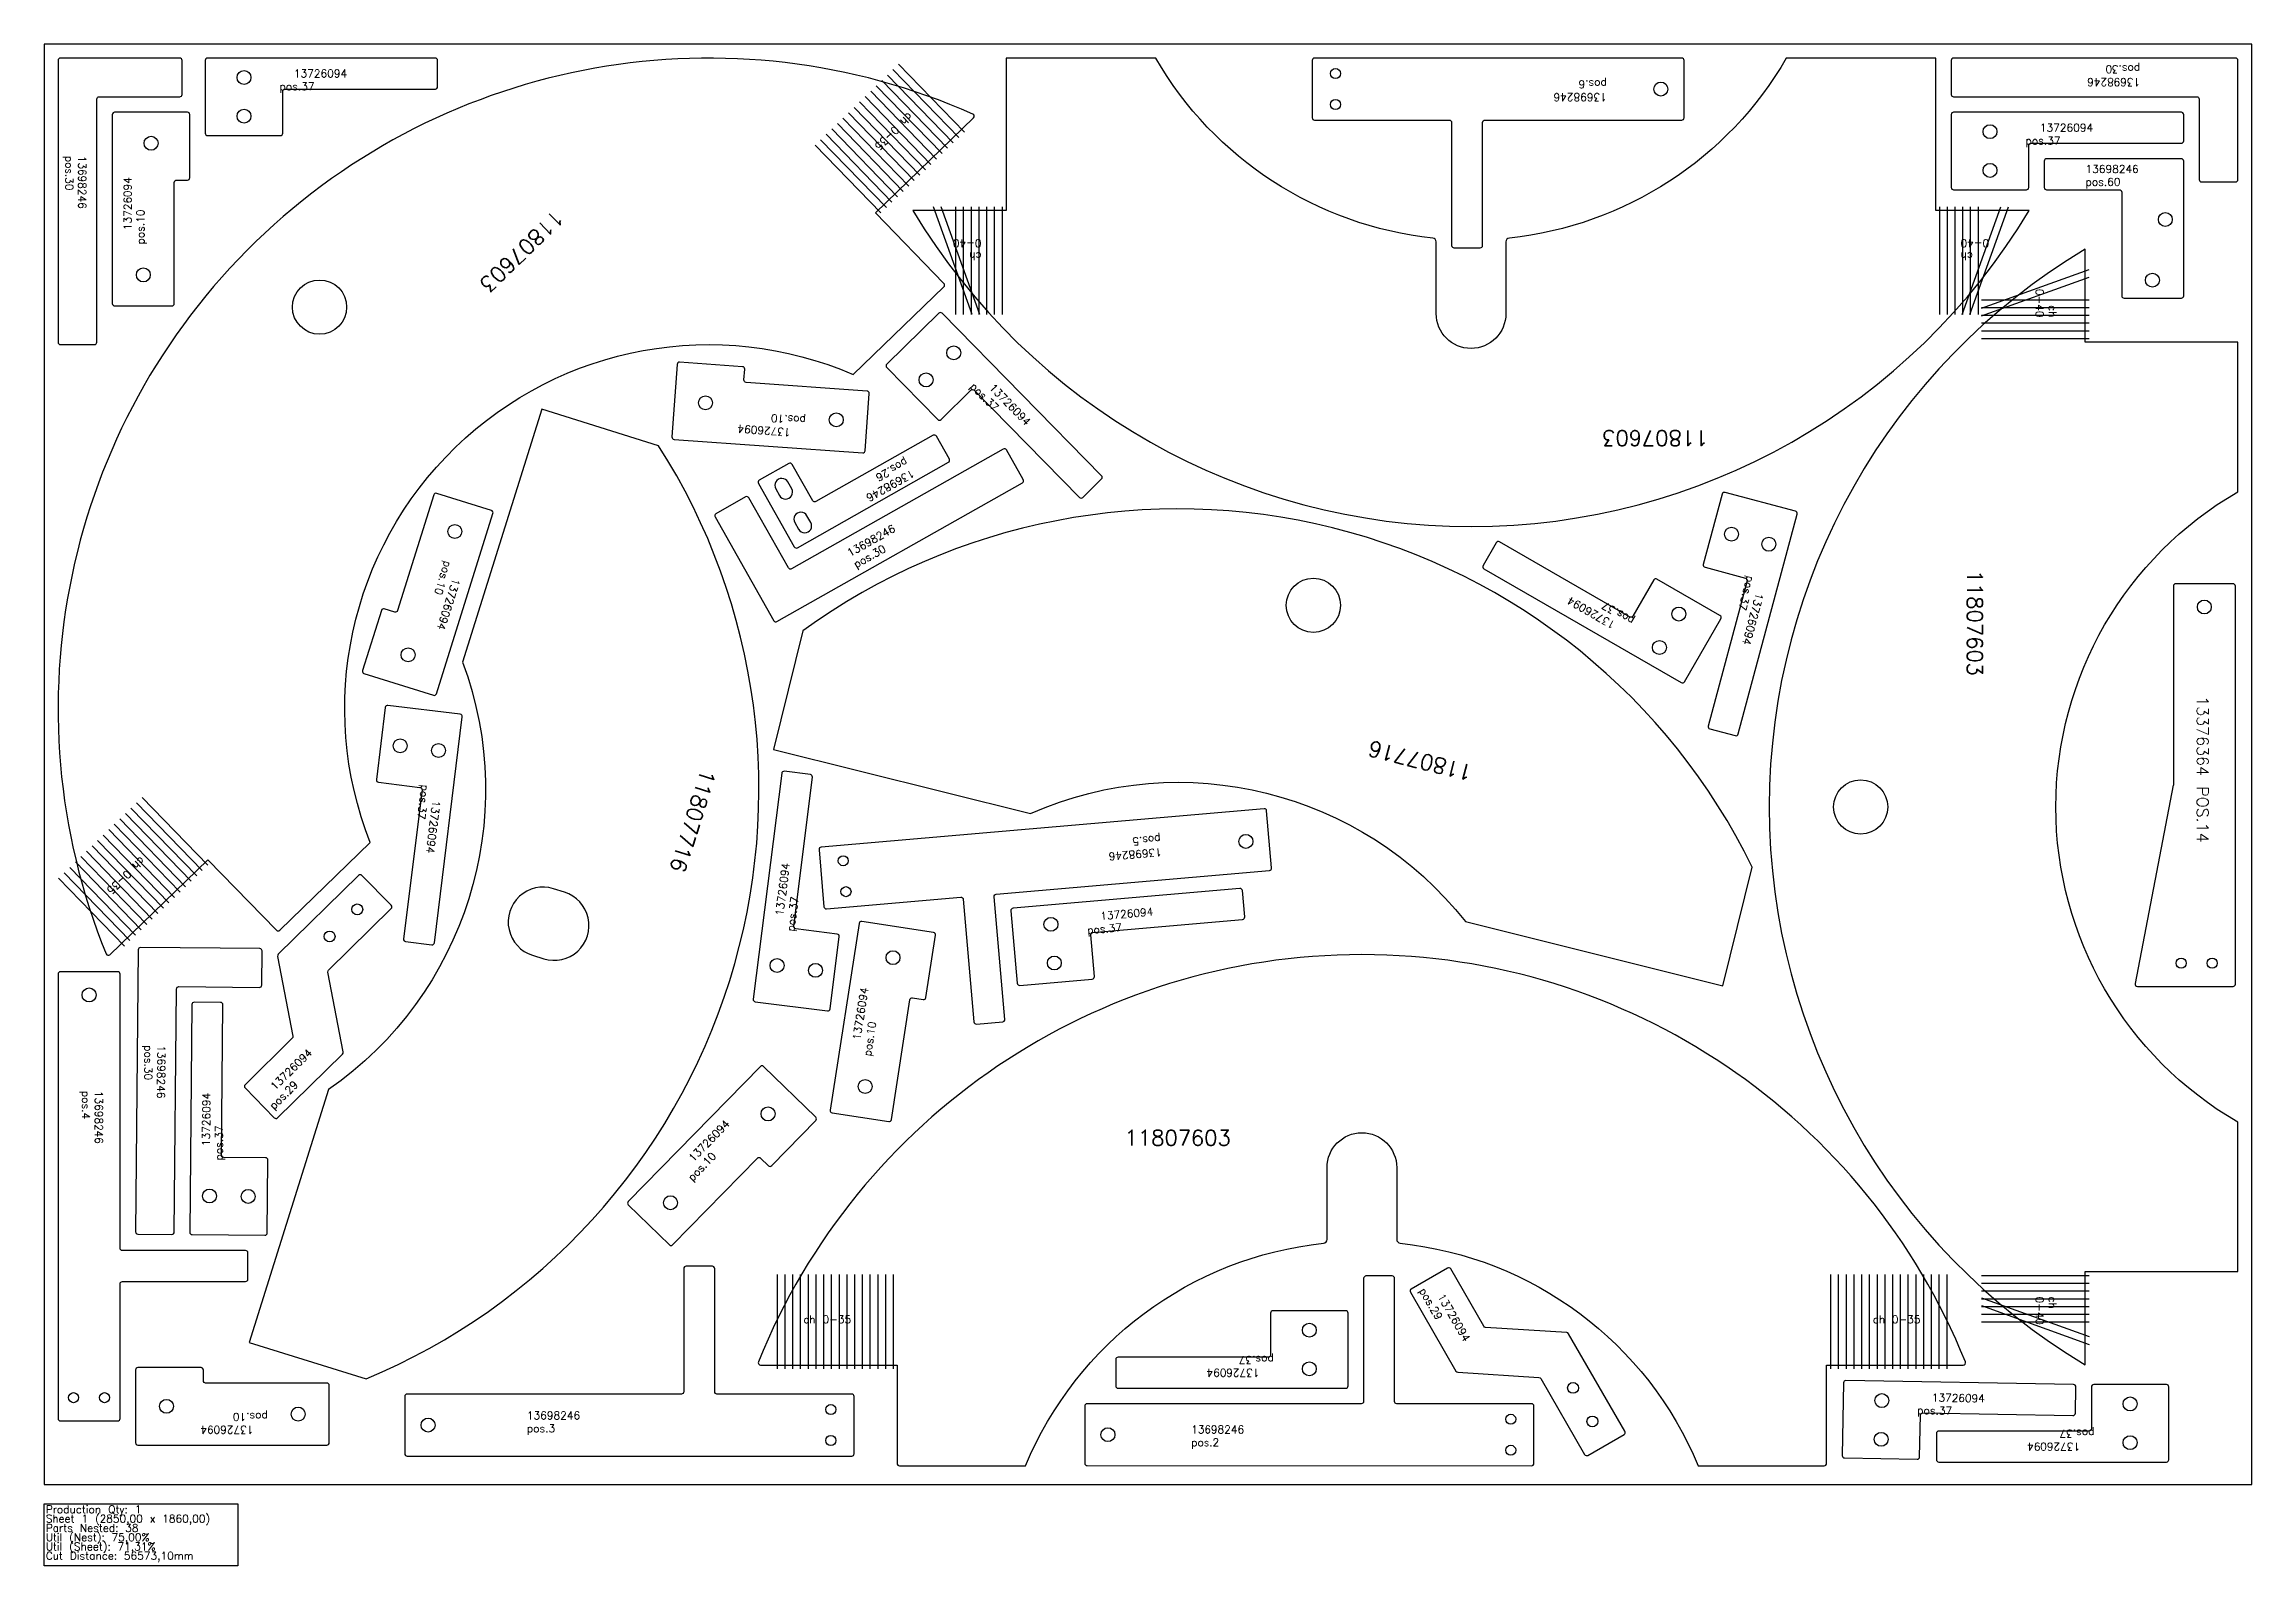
# Model space of a CAD drawing. Header units: millimetres. Extents: x 0 to 2850, y -105 to 1860.
import ezdxf

# ---------------------------------------------------------------- set-up
doc = ezdxf.new("R2010")
doc.units = ezdxf.units.MM
for name, color, linetype in [('11807603', 7, 'Continuous'), ('11807716', 7, 'Continuous'), ('13376364v01', 7, 'Continuous'), ('13698246V02', 7, 'Continuous'), ('13726094v0', 7, 'Continuous'), ('Chanfro', 7, 'Continuous'), ('sheet', 24, 'Continuous'), ('Stats', 7, 'Continuous'), ('Texto', 7, 'Continuous')]:
    doc.layers.add(name, color=color, linetype=linetype)
doc.styles.get("Standard").update_dxf_attribs({"font": 'txt.shx'})

msp = doc.modelspace()

# ---------------------------------------------------------------- linework, layer by layer
at = {"layer": '11807603', "color": 6}
for points in [[(299.9, 715.7, 0.414214), (304.1, 715.7), (421, 829, -0.667947), (1044.5, 1433.4), (1161.4, 1546.7, 0.414214), (1161.5, 1551), (1073.1, 1642.1), (1199.7, 1764.8, 0.531484), (1198.8, 1769.7, 0.67502), (80, 685.2, 0.531484), (84.9, 684.2), (211.5, 806.9)], [(1887, 1512, -0.999999), (1797, 1512), (1797, 1604.6, 0.383652), (1792.5, 1609.6, -0.239883), (1435, 1842), (1242, 1842), (1242, 1645), (1121.6, 1645, 0.566352), (2562.4, 1645), (2442, 1645), (2442, 1842), (2249, 1842, -0.239883), (1891.5, 1609.6, 0.383652), (1887, 1604.6)], [(2635, 275), (2832, 275), (2832, 467.9, -0.57735), (2832, 1282), (2832, 1475), (2635, 1475), (2635, 1595.4, 0.566352), (2635, 154.6)], [(1104.1, 24.3), (1267, 24.3, -0.274692), (1651.7, 311.6, 0.383652), (1656.1, 316.6), (1656.1, 409.3, -1), (1746.1, 409.3), (1746.1, 316.6, 0.383652), (1750.6, 311.6, -0.274692), (2135.3, 24.3), (2298.1, 24.3, 0.414214), (2301.1, 27.3), (2301.1, 154.3), (2477.4, 154.3, 0.531484), (2480.2, 158.4, 0.67502), (922.1, 158.4, 0.531484), (924.9, 154.3), (1101.1, 154.3), (1101.1, 27.3, 0.414214)]]:
    msp.add_lwpolyline(points, format="xyb", close=True, dxfattribs=at)
for centre in [(355.5, 1520.4), (2345, 875)]:
    msp.add_circle(centre, 35, dxfattribs=at)
at = {"layer": '11807716', "color": 6}
for points in [[(264.8, 183.5), (415.5, 136.3, 0.465749), (793.2, 1341.5), (642.6, 1388.7), (540.2, 1062.1, -0.342286), (367.2, 510.1)], [(1834.8, 726.9), (2166.9, 644.2), (2205.1, 797.4, 0.465749), (979.5, 1102.5), (941.4, 949.3), (1273.5, 866.6, -0.342286)], [(630.6, 683.5), (644.9, 679, 1.000001), (671.8, 764.9), (657.5, 769.4, 1.000001)]]:
    msp.add_lwpolyline(points, format="xyb", close=True, dxfattribs=at)
msp.add_circle((1638.5, 1135.4), 35, dxfattribs=at)
at = {"layer": '13376364v01', "color": 6}
msp.add_lwpolyline([(2751.7, 1163.2, 0.414214), (2748.7, 1160.2), (2748.7, 903.5, -0.047533), (2748.6, 903), (2699.4, 646.8, 0.47102), (2702.3, 643.2), (2825.7, 643.2, 0.414214), (2828.7, 646.2), (2828.7, 1160.2, 0.414214), (2825.7, 1163.2)], format="xyb", close=True, dxfattribs=at)
for centre, radius in [((2788.7, 1133.2), 9), ((2758.7, 673.2), 6.5), ((2798.7, 673.2), 6.5)]:
    msp.add_circle(centre, radius, dxfattribs=at)
at = {"layer": '13698246V02', "color": 6}
for points in [[(178, 1795), (178, 1839, 0.414214), (175, 1842), (21, 1842, 0.414214), (18, 1839), (18, 1475, 0.414214), (21, 1472), (65, 1472, 0.414214), (68, 1475), (68, 1789, -0.414214), (71, 1792), (175, 1792, 0.414214)], [(2114, 1762, 0.414214), (2117, 1765), (2117, 1839, 0.414214), (2114, 1842), (1640, 1842, 0.414214), (1637, 1839), (1637, 1765, 0.414214), (1640, 1762), (1814, 1762, -0.414214), (1817, 1759), (1817, 1600, 0.414214), (1820, 1597), (1854, 1597, 0.414214), (1857, 1600), (1857, 1759, -0.414214), (1860, 1762)], [(2785, 1682), (2829, 1682, 0.414214), (2832, 1685), (2832, 1839, 0.414214), (2829, 1842), (2465, 1842, 0.414214), (2462, 1839), (2462, 1795, 0.414214), (2465, 1792), (2779, 1792, -0.414214), (2782, 1789), (2782, 1685, 0.414214)], [(2682, 1669), (2682, 1535, 0.414214), (2685, 1532), (2759, 1532, 0.414214), (2762, 1535), (2762, 1709, 0.414214), (2759, 1712), (2585, 1712, 0.414214), (2582, 1709), (2582, 1675, 0.414214), (2585, 1672), (2679, 1672, -0.414214)], [(961.5, 1318.4), (923.2, 1296.8, 0.414214), (922.1, 1292.7), (968.4, 1210.9, 0.414214), (972.5, 1209.7), (1167.4, 1320.1, 0.414214), (1168.6, 1324.1), (1151.8, 1353.7, 0.414214), (1147.7, 1354.9), (996.3, 1269.2, -0.414214), (992.2, 1270.3), (965.6, 1317.3, 0.414214)], [(905.5, 1275.3), (867.2, 1253.6, 0.414214), (866.1, 1249.5), (942, 1115.5, 0.414214), (946, 1114.3), (1262.8, 1293.6, 0.414214), (1264, 1297.7), (1242.3, 1336, 0.414214), (1238.2, 1337.1), (964.9, 1182.5, -0.414214), (960.8, 1183.6), (909.6, 1274.1, 0.414214)], [(965, 1285.9), (960.1, 1294.6, 1.000003), (944.4, 1285.8), (949.3, 1277.1, 1.000003)], [(989.6, 1242.4), (984.7, 1251.1, 1.000003), (969, 1242.2), (974, 1233.5, 1.000003)], [(1581.8, 793, 0.414214), (1584.5, 796.2), (1578.1, 870, 0.414214), (1574.9, 872.7), (1003, 823.1, 0.414214), (1000.3, 819.8), (1006.7, 746.1, 0.414214), (1009.9, 743.4), (1183.3, 758.4, -0.414214), (1186.5, 755.7), (1200.3, 597.3, 0.414214), (1203.5, 594.6), (1237.4, 597.5, 0.414214), (1240.1, 600.7), (1226.4, 759.1, -0.414214), (1229.1, 762.4)], [(281, 645), (281.4, 689, 0.414214), (278.4, 692), (124.4, 693.4, 0.414214), (121.4, 690.5), (118, 326.5, 0.414214), (121, 323.5), (165, 323.1, 0.414214), (168, 326), (170.9, 640, -0.414214), (174, 643), (277.9, 642, 0.414214)], [(263, 299.2, 0.414214), (260, 302.2), (101, 302.2, -0.414214), (98, 305.2), (98, 659.2, 0.414214), (95, 662.2), (21, 662.2, 0.414214), (18, 659.2), (18, 85.2, 0.414214), (21, 82.2), (95, 82.2, 0.414214), (98, 85.2), (98, 259.2, -0.414214), (101, 262.2), (260, 262.2, 0.414214), (263, 265.2)], [(828.6, 281.8, 0.414214), (825.6, 278.8), (825.6, 119.8, -0.414214), (822.6, 116.8), (468.6, 116.8, 0.414214), (465.6, 113.8), (465.6, 39.8, 0.414214), (468.6, 36.8), (1042.6, 36.8, 0.414214), (1045.6, 39.8), (1045.6, 113.8, 0.414214), (1042.6, 116.8), (868.6, 116.8, -0.414214), (865.6, 119.8), (865.6, 278.8, 0.414214), (862.6, 281.8)], [(1706.4, 269.3, 0.414214), (1703.4, 266.3), (1703.3, 107.3, -0.414214), (1700.3, 104.3), (1346.3, 104.4, 0.414214), (1343.3, 101.4), (1343.3, 27.4, 0.414214), (1346.3, 24.4), (1920.3, 24.3, 0.414214), (1923.3, 27.3), (1923.3, 101.3, 0.414214), (1920.3, 104.3), (1746.3, 104.3, -0.414214), (1743.3, 107.3), (1743.4, 266.3, 0.414214), (1740.4, 269.3)]]:
    msp.add_lwpolyline(points, format="xyb", close=True, dxfattribs=at)
for centre, radius in [((1667, 1822), 6.5), ((2087, 1802), 9), ((1667, 1782), 6.5), ((2738.3, 1633.5), 9), ((2721.6, 1555.2), 9), ((1551.4, 830.5), 9), ((1031.6, 805.5), 6.5), ((1035.1, 765.6), 6.5), ((58, 632.2), 9), ((38, 112.2), 6.5), ((78, 112.2), 6.5), ((495.6, 76.8), 9), ((1015.6, 96.8), 6.5), ((1893.3, 84.3), 6.5), ((1015.6, 56.8), 6.5), ((1373.3, 64.4), 9), ((1893.3, 44.3), 6.5)]:
    msp.add_circle(centre, radius, dxfattribs=at)
at = {"layer": '13726094v0', "color": 6}
for points in [[(211, 1742), (305, 1742, 0.414214), (308, 1745), (308, 1799, -0.414214), (311, 1802), (505, 1802, 0.414214), (508, 1805), (508, 1839, 0.414214), (505, 1842), (211, 1842, 0.414214), (208, 1839), (208, 1745, 0.414214)], [(91, 1522), (165, 1522, 0.414214), (168, 1525), (168, 1681.5, -0.414214), (171, 1684.5), (185, 1684.5, 0.414214), (188, 1687.5), (188, 1769, 0.414214), (185, 1772), (91, 1772, 0.414214), (88, 1769), (88, 1525, 0.414214)], [(2465, 1672), (2559, 1672, 0.414214), (2562, 1675), (2562, 1729, -0.414214), (2565, 1732), (2759, 1732, 0.414214), (2762, 1735), (2762, 1769, 0.414214), (2759, 1772), (2465, 1772, 0.414214), (2462, 1769), (2462, 1675, 0.414214)], [(1087.8, 1442.4), (1153.6, 1375.3, 0.414214), (1157.9, 1375.3), (1196.4, 1413.1, -0.414214), (1200.6, 1413.1), (1336.6, 1274.7, 0.414214), (1340.8, 1274.6), (1365.1, 1298.5, 0.414214), (1365.1, 1302.7), (1159.1, 1512.5, 0.414214), (1154.9, 1512.5), (1087.8, 1446.7, 0.414214)], [(1059.9, 1335), (1065.1, 1408.8, 0.414214), (1062.3, 1412), (906.2, 1423.2, -0.414214), (903.4, 1426.4), (904.4, 1440.3, 0.414214), (901.7, 1443.5), (820.4, 1449.3, 0.414214), (817.2, 1446.5), (810.5, 1352.8, 0.414214), (813.3, 1349.6), (1056.7, 1332.2, 0.414214)], [(577.4, 1257.7), (506.8, 1279.9, 0.414214), (503, 1277.9), (456.2, 1128.6, -0.414214), (452.5, 1126.6), (439.1, 1130.8, 0.414214), (435.4, 1128.8), (411, 1051, 0.414214), (412.9, 1047.3), (502.6, 1019.2, 0.414214), (506.4, 1021.1), (579.4, 1254, 0.414214)], [(2166.3, 1279), (2141.9, 1188.2, 0.414214), (2144.1, 1184.6), (2196.2, 1170.6, -0.414214), (2198.3, 1166.9), (2148.1, 979.5, 0.414214), (2150.2, 975.9), (2183.1, 967.1, 0.414214), (2186.8, 969.2), (2262.9, 1253.2, 0.414214), (2260.7, 1256.8), (2169.9, 1281.2, 0.414214)], [(2163.4, 1122.2), (2082, 1169.2, 0.414214), (2077.9, 1168.1), (2050.9, 1121.4, -0.414214), (2046.8, 1120.3), (1878.7, 1217.3, 0.414214), (1874.6, 1216.2), (1857.6, 1186.7, 0.414214), (1858.7, 1182.6), (2113.4, 1035.6, 0.414214), (2117.5, 1036.7), (2164.5, 1118.1, 0.414214)], [(440.4, 1003.6), (428.9, 910.3, 0.414214), (431.6, 906.9), (485.1, 900.3, -0.414214), (487.8, 897), (464, 704.5, 0.414214), (466.6, 701.1), (500.4, 697, 0.414214), (503.7, 699.6), (539.7, 991.4, 0.414214), (537.1, 994.7), (443.8, 1006.2, 0.414214)], [(1014.7, 614.2), (1026.4, 707.5, 0.414214), (1023.8, 710.8), (970.2, 717.6, -0.414214), (967.6, 720.9), (991.7, 913.4, 0.414214), (989.1, 916.8), (955.4, 921, 0.414214), (952.1, 918.4), (915.4, 626.7, 0.414214), (918, 623.3), (1011.3, 611.6, 0.414214)], [(367.2, 664.4), (448, 743.7, 0.414214), (448.1, 748), (410.2, 786.5, 0.414214), (406, 786.5), (302.3, 684.7, 0.250765), (301.4, 682), (321.1, 578.9, -0.250765), (320.2, 576.2), (259.3, 516.3, 0.414214), (259.3, 512.1), (297.1, 473.6, 0.414214), (301.3, 473.5), (385.2, 555.9, 0.250765), (386, 558.6), (366.4, 661.7, -0.250765)], [(1259.4, 644.6), (1353, 652.7, 0.414214), (1355.8, 655.9), (1351.1, 709.7, -0.414214), (1353.8, 713), (1547.1, 729.8, 0.414214), (1549.8, 733), (1546.9, 766.9, 0.414214), (1543.7, 769.6), (1250.8, 744.2, 0.414214), (1248, 740.9), (1256.2, 647.3, 0.414214)], [(1017.2, 480.1), (1090.3, 468.8, 0.414214), (1093.7, 471.3), (1117.7, 625.9, -0.414214), (1121.1, 628.4), (1134.9, 626.3, 0.414214), (1138.4, 628.8), (1150.8, 709.3, 0.414214), (1148.3, 712.8), (1055.4, 727.2, 0.414214), (1052, 724.6), (1014.7, 483.5, 0.414214)], [(288, 324.9), (288.9, 418.9, 0.414214), (285.9, 421.9), (231.9, 422.4, -0.414214), (228.9, 425.5), (230.7, 619.5, 0.414214), (227.8, 622.5), (193.8, 622.8, 0.414214), (190.7, 619.8), (188, 325.8, 0.414214), (191, 322.8), (285, 321.9, 0.414214)], [(754.1, 361.1), (807.1, 309.4, 0.414214), (811.3, 309.5), (920.7, 421.5, -0.414214), (924.9, 421.5), (934.9, 411.7, 0.414214), (939.2, 411.8), (996.1, 470.1, 0.414214), (996.1, 474.3), (928.8, 540, 0.414214), (924.6, 540), (754.1, 365.4, 0.414214)], [(1932.1, 136.9), (1988.7, 38.8, 0.414214), (1992.8, 37.7), (2039.6, 64.7, 0.414214), (2040.7, 68.8), (1968, 194.7, 0.250765), (1965.6, 196.2), (1860.9, 203, -0.250765), (1858.4, 204.5), (1815.8, 278.4, 0.414214), (1811.7, 279.5), (1764.9, 252.5, 0.414214), (1763.8, 248.4), (1822.5, 146.6, 0.250765), (1824.9, 145.2), (1929.7, 138.4, -0.250765)], [(1680.3, 224.4), (1586.3, 224.4, 0.414214), (1583.3, 221.4), (1583.3, 167.4, -0.414214), (1580.3, 164.4), (1386.3, 164.4, 0.414214), (1383.3, 161.4), (1383.3, 127.4, 0.414214), (1386.3, 124.4), (1680.3, 124.4, 0.414214), (1683.3, 127.4), (1683.3, 221.4, 0.414214)], [(368, 54), (368, 128, 0.414214), (365, 131), (208.5, 131, -0.414214), (205.5, 134), (205.5, 148, 0.414214), (202.5, 151), (121, 151, 0.414214), (118, 148), (118, 54, 0.414214), (121, 51), (365, 51, 0.414214)], [(2324.1, 34.3), (2418.1, 32.6, 0.414214), (2421.1, 35.6), (2422.1, 89.6, -0.414214), (2425.1, 92.5), (2619.1, 89.1, 0.414214), (2622.2, 92.1), (2622.8, 126.1, 0.414214), (2619.8, 129.1), (2325.9, 134.2, 0.414214), (2322.8, 131.3), (2321.2, 37.3, 0.414214)], [(2739.8, 129.1), (2645.8, 129.1, 0.414214), (2642.8, 126.1), (2642.8, 72.1, -0.414214), (2639.8, 69.1), (2445.8, 69.1, 0.414214), (2442.8, 66.1), (2442.8, 32.1, 0.414214), (2445.8, 29.1), (2739.8, 29.1, 0.414214), (2742.8, 32.1), (2742.8, 126.1, 0.414214)]]:
    msp.add_lwpolyline(points, format="xyb", close=True, dxfattribs=at)
for centre, radius in [((258, 1817), 9), ((258, 1767), 9), ((138, 1732), 9), ((2512, 1747), 9), ((2512, 1697), 9), ((128, 1562), 9), ((1174.2, 1461.4), 9), ((1138.5, 1426.4), 9), ((853.7, 1396.8), 9), ((1022.6, 1374.8), 9), ((530.1, 1230.6), 9), ((2178.2, 1227.2), 9), ((2226.5, 1214.2), 9), ((2110.2, 1124.1), 9), ((2085.2, 1080.8), 9), ((469.8, 1071.4), 9), ((459.5, 953.9), 9), ((509.1, 947.8), 9), ((404.2, 742.7), 7), ((368.5, 707.7), 7), ((1299.7, 723.4), 9), ((1095.8, 680.4), 9), ((946.1, 670.2), 9), ((995.7, 664), 9), ((1304.1, 673.5), 9), ((1059.9, 514), 9), ((934.5, 478.6), 9), ((213.4, 372.6), 9), ((263.4, 372.1), 9), ((808.6, 363.9), 9), ((1633.3, 199.4), 9), ((1633.3, 149.4), 9), ((1973.7, 124.8), 7), ((2372.4, 108.4), 9), ((158, 101), 9), ((328, 91), 9), ((1998.7, 81.5), 7), ((2692.8, 104.1), 9), ((2371.5, 58.4), 9), ((2692.8, 54.1), 9)]:
    msp.add_circle(centre, radius, dxfattribs=at)
at = {"layer": 'Chanfro', "color": 6}
for p, q in [((1095.8, 1827.1), (1180.7, 1739.5)), ((1102.9, 1834), (1187.9, 1746.4)), ((1067, 1799.2), (1152, 1711.6)), ((1074.2, 1806.2), (1159.1, 1718.6)), ((1081.4, 1813.2), (1166.3, 1725.6)), ((1088.6, 1820.1), (1173.5, 1732.5)), ((1038.3, 1771.4), (1123.2, 1683.8)), ((1045.5, 1778.4), (1130.4, 1690.8)), ((1052.7, 1785.3), (1137.6, 1697.7)), ((1059.9, 1792.3), (1144.8, 1704.7)), ((1009.6, 1743.6), (1094.5, 1656)), ((1016.8, 1750.5), (1101.7, 1662.9)), ((1024, 1757.5), (1108.9, 1669.9)), ((1031.1, 1764.4), (1116.1, 1676.8)), ((995.2, 1729.6), (1080.2, 1642)), ((1002.4, 1736.6), (1087.3, 1649)), ((1198, 1511), (1148, 1650)), ((1208, 1511), (1158, 1650)), ((1177, 1511), (1177, 1650)), ((1187, 1511), (1187, 1650)), ((1197, 1511), (1197, 1650)), ((1207, 1511), (1207, 1650)), ((1217, 1511), (1217, 1650)), ((1227, 1511), (1227, 1650)), ((1237, 1511), (1237, 1650)), ((2447, 1511), (2447, 1650)), ((2457, 1511), (2457, 1650)), ((2467, 1511), (2467, 1650)), ((2476, 1511), (2526, 1650)), ((2477, 1511), (2477, 1650)), ((2486, 1511), (2536, 1650)), ((2487, 1511), (2487, 1650)), ((2497, 1511), (2497, 1650)), ((2501, 1519), (2640, 1569)), ((2501, 1509), (2640, 1559)), ((2501, 1530), (2640, 1530)), ((2501, 1520), (2640, 1520)), ((2501, 1510), (2640, 1510)), ((2501, 1500), (2640, 1500)), ((2501, 1490), (2640, 1490)), ((2501, 1480), (2640, 1480)), ((126.4, 887.4), (211.4, 799.8)), ((97.7, 859.6), (182.6, 772)), ((104.9, 866.6), (189.8, 779)), ((112.1, 873.5), (197, 785.9)), ((119.3, 880.5), (204.2, 792.9)), ((69, 831.8), (153.9, 744.2)), ((76.2, 838.7), (161.1, 751.1)), ((83.4, 845.7), (168.3, 758.1)), ((90.5, 852.6), (175.5, 765)), ((40.3, 803.9), (125.2, 716.3)), ((47.5, 810.9), (132.4, 723.3)), ((54.6, 817.8), (139.6, 730.2)), ((61.8, 824.8), (146.7, 737.2)), ((18.7, 783), (103.7, 695.4)), ((25.9, 790), (110.8, 702.4)), ((33.1, 797), (118, 709.4)), ((946.1, 271.3), (946.1, 149.3)), ((956.1, 271.3), (956.1, 149.3)), ((966.1, 271.3), (966.1, 149.3)), ((976.1, 271.3), (976.1, 149.3)), ((986.1, 271.3), (986.1, 149.3)), ((996.1, 271.3), (996.1, 149.3)), ((1006.1, 271.3), (1006.1, 149.3)), ((1016.1, 271.3), (1016.1, 149.3)), ((1026.1, 271.3), (1026.1, 149.3)), ((1036.1, 271.3), (1036.1, 149.3)), ((1046.1, 271.3), (1046.1, 149.3)), ((1056.1, 271.3), (1056.1, 149.3)), ((1066.1, 271.3), (1066.1, 149.3)), ((1076.1, 271.3), (1076.1, 149.3)), ((1086.1, 271.3), (1086.1, 149.3)), ((1096.1, 271.3), (1096.1, 149.3)), ((2306.1, 271.3), (2306.1, 149.3)), ((2316.1, 271.3), (2316.1, 149.3)), ((2326.1, 271.3), (2326.1, 149.3)), ((2336.1, 271.3), (2336.1, 149.3)), ((2346.1, 271.3), (2346.1, 149.3)), ((2356.1, 271.3), (2356.1, 149.3)), ((2366.1, 271.3), (2366.1, 149.3)), ((2376.1, 271.3), (2376.1, 149.3)), ((2386.1, 271.3), (2386.1, 149.3)), ((2396.1, 271.3), (2396.1, 149.3)), ((2406.1, 271.3), (2406.1, 149.3)), ((2416.1, 271.3), (2416.1, 149.3)), ((2426.1, 271.3), (2426.1, 149.3)), ((2436.1, 271.3), (2436.1, 149.3)), ((2446.1, 271.3), (2446.1, 149.3)), ((2456.1, 271.3), (2456.1, 149.3)), ((2501, 270), (2640, 270)), ((2501, 260), (2640, 260)), ((2501, 250), (2640, 250)), ((2501, 241), (2640, 191)), ((2501, 240), (2640, 240)), ((2501, 231), (2640, 181)), ((2501, 230), (2640, 230)), ((2501, 220), (2640, 220)), ((2501, 210), (2640, 210))]:
    msp.add_line(p, q, dxfattribs=at)
at = {"layer": 'sheet', "color": 7}
msp.add_lwpolyline([(0, 0), (2850, 0), (2850, 1860), (0, 1860)], close=True, dxfattribs=at)
at = {"layer": 'Stats', "color": 151}
msp.add_lwpolyline([(0, -25), (250, -25), (250, -105), (0, -105), (0, -25)], close=True, dxfattribs=at)

# ---------------------------------------------------------------- texts
at = {"layer": 'Chanfro', "color": 6, "char_height": 10}
for s, insert, width, attachment_point, rotation in [('ch 0-35', (1071.3, 1729.4), 70.309, 9, 224.1094), ('ch 0-40', (1210, 1581.1), 57.134, 1, 180), ('ch 0-40', (2474, 1581.1), 57.134, 3, 180), ('ch 0-40', (2571.1, 1507), 57.134, 9, 270), ('ch 0-35', (124.3, 811.4), 70.309, 7, 224.1094), ('ch 0-40', (2571.1, 242.9), 57.134, 7, 270)]:
    msp.add_mtext(s, dxfattribs=dict(at, insert=insert, width=width, attachment_point=attachment_point, rotation=rotation))
at = {"layer": 'Chanfro', "color": 6, "char_height": 10, "width": 70.309}
for insert, attachment_point in [((1041.7, 218.2), 3), ((2360.6, 218.2), 1)]:
    msp.add_mtext('ch 0-35', dxfattribs=dict(at, insert=insert, attachment_point=attachment_point))
at = {"layer": 'Stats', "color": 60}
for s, p in [('Production Qty: 1', (2, -37)), ('Sheet 1 (2850,00 x 1860,00)', (2, -49)), ('Parts Nested: 38', (2, -61)), ('Util (Nest): 75,00%', (2, -73)), ('Util (Sheet): 71,31%', (2, -85)), ('Cut Distance: 56573,10mm', (2, -97))]:
    msp.add_text(s, height=10, dxfattribs=at).set_placement(p)
at = {"layer": 'Texto', "color": 6, "attachment_point": 1}
for s, insert, char_height, width in [('{\\W2.066129; }13726094 pos.37', (304, 1827.1), 10, 121.864), ('{\\W2.066129; }13726094 pos.37', (2558, 1757.1), 10, 121.864), ('13698246\\Ppos.60', (2635.3, 1703.8), 10, 746.09), ('11807603', (1394.8, 457.7), 20, 275.902), ('13698246\\Ppos.3', (623.2, 94.2), 10, 746.09)]:
    msp.add_mtext(s, dxfattribs=dict(at, insert=insert, char_height=char_height, width=width))
for s, insert, char_height, width, rotation in [('13698246\\Ppos.30', (2705.9, 1805.9), 10, 746.09, 180), ('13698246\\Ppos.6', (2017.2, 1786.5), 10, 746.09, 180), ('13698246\\Ppos.30', (54.1, 1715.9), 10, 746.09, 270), ('{\\W2.070523; }13726094 pos.10', (102.7, 1601.3), 10, 121.864, 90), ('11807603', (672.8, 1633.2), 20, 275.902, 224.1094), ('{\\W2.066129; }13726094 pos.37', (1213.6, 1435.7), 10, 121.864, 314.4777), ('{\\W2.070523; }13726094 pos.10', (981.6, 1352.3), 10, 121.864, 175.9287), ('11807603', (2148.4, 1341.3), 20, 275.902, 180), ('13698246\\Ppos.26', (1124.7, 1302.4), 10, 746.09, 209.5041), ('13698246\\Ppos.30', (1035.3, 1206.4), 10, 746.09, 29.5041), ('{\\W2.070523; }13726094 pos.10', (542.6, 1185.6), 10, 121.864, 252.5964), ('{\\W2.066129; }13726094 pos.37', (2224.4, 1167.2), 10, 121.864, 255), ('11807603', (2502.5, 1181.3), 20, 275.902, 270), ('{\\W2.066129; }13726094 pos.37', (2040.3, 1095), 10, 121.864, 150), ('13376364 POS.14', (2794, 1017.9), 15, 178.347, 270), ('11807716', (1840.7, 908.4), 20, 538.024, 166.0193), ('11807716', (867.4, 919.6), 20, 538.024, 252.5964), ('{\\W2.066129; }13726094 pos.37', (513.6, 900.9), 10, 121.864, 262.9751), ('13698246\\Ppos.5', (1443.1, 811.8), 10, 746.09, 184.9581), ('{\\W2.066129; }13726094 pos.37', (941.8, 717), 10, 121.864, 82.8441), ('{\\W2.066129; }13726094 pos.37', (1344.6, 737.4), 10, 121.864, 4.9581), ('{\\W2.070523; }13726094 pos.10', (1040.8, 556.6), 10, 121.864, 81.1974), ('13698246\\Ppos.30', (156.4, 567.1), 10, 746.09, 269.4679), ('{\\W2.063493; }13726094 pos.29', (277.9, 502.7), 10, 121.864, 44.4847), ('13698246\\Ppos.4', (75.6, 508.4), 10, 746.09, 270), ('{\\W2.066129; }13726094 pos.37', (203.7, 418.7), 10, 121.864, 89.4679), ('{\\W2.070523; }13726094 pos.10', (817.9, 409.7), 10, 121.864, 45.6836), ('{\\W2.063493; }13726094 pos.29', (1797.9, 263.8), 10, 121.864, 300), ('{\\W2.066129; }13726094 pos.37', (1587.4, 139.3), 10, 121.864, 180), ('{\\W2.066129; }13726094 pos.37', (2418.5, 117.7), 10, 121.864, 359), ('{\\W2.070523; }13726094 pos.10', (288.7, 65.7), 10, 121.864, 180), ('13698246\\Ppos.2', (1480.6, 76.1), 10, 746.09, 359.9815), ('{\\W2.066129; }13726094 pos.37', (2646.8, 44), 10, 121.864, 180)]:
    msp.add_mtext(s, dxfattribs=dict(at, insert=insert, char_height=char_height, width=width, rotation=rotation))

doc.saveas('drawing.dxf')
